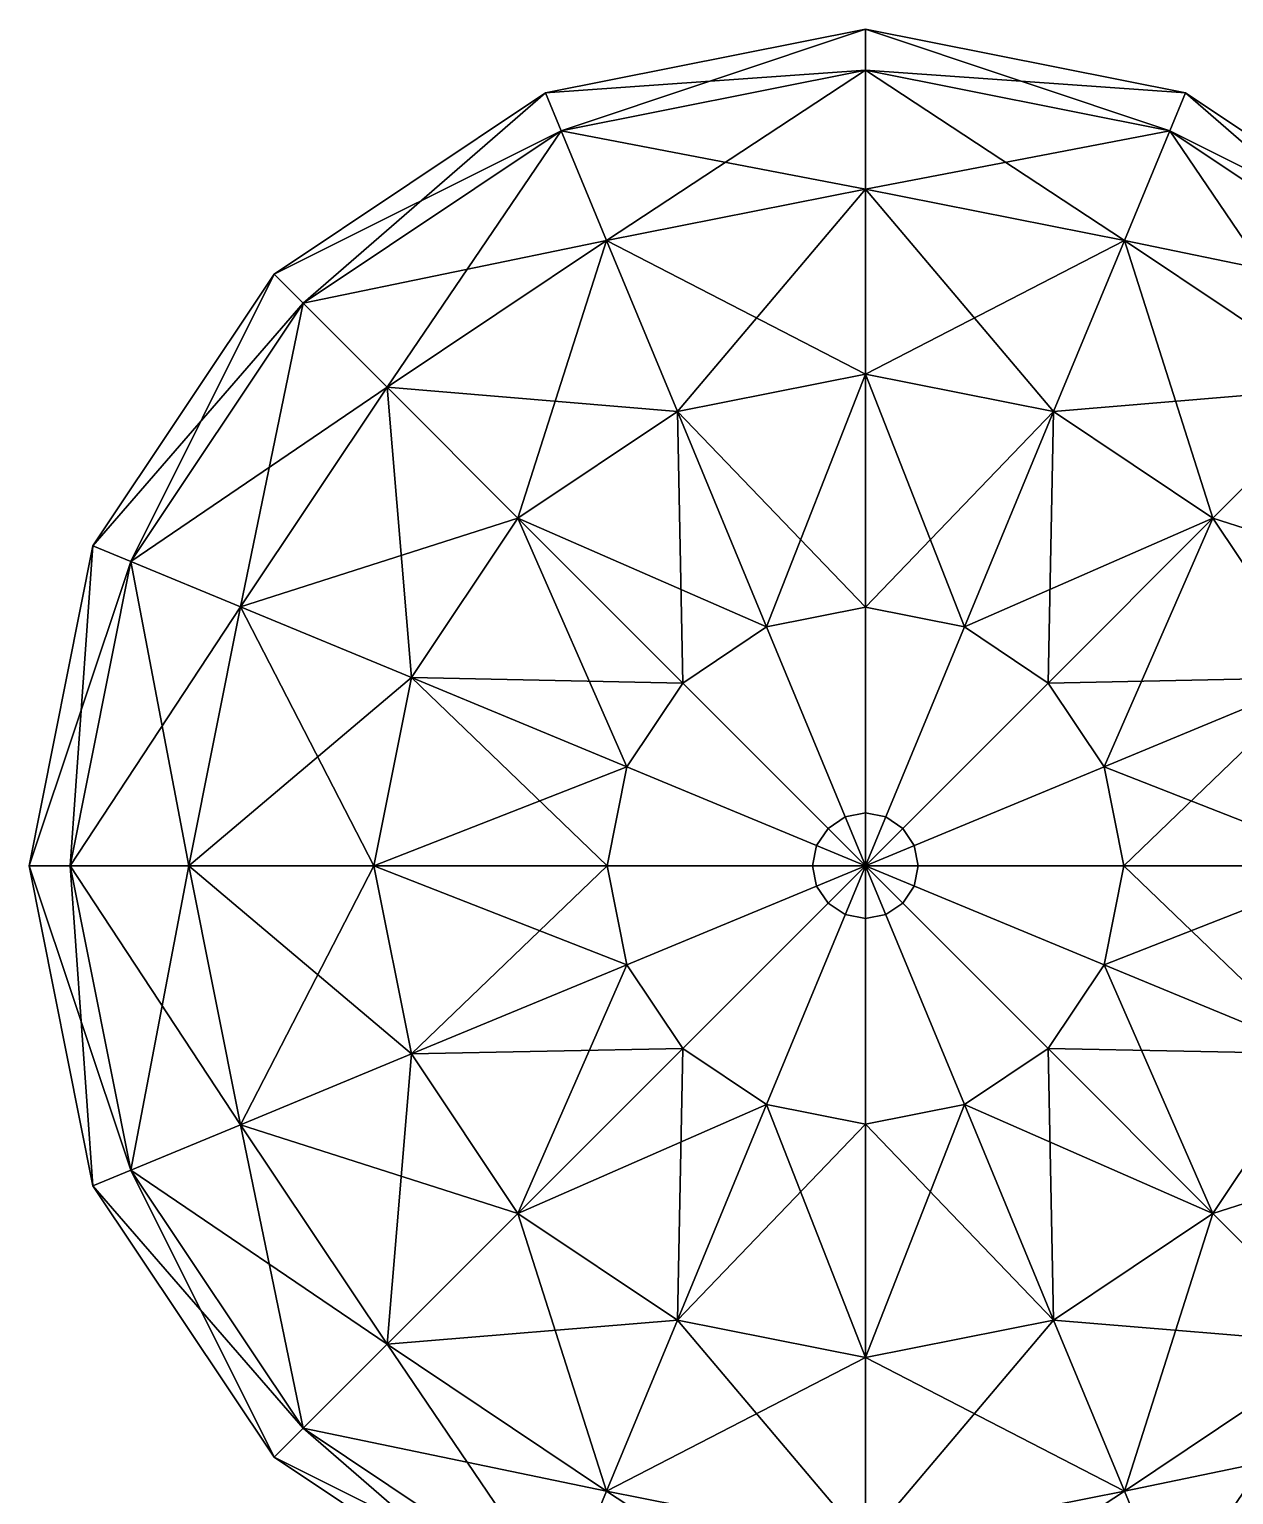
# Model space of a CAD drawing. Header units: metres. Extents: x -32.6 to 43.8, y -33.1 to 27.7.
# Drawn here: x -13.526 to -9.422, y 2.954 to 7.945 of the extents above; entities that cross this region are included whole.
import ezdxf

# ---------------------------------------------------------------- set-up
doc = ezdxf.new("R2010")
doc.units = ezdxf.units.M
doc.layers.add('KMENY', color=2, linetype='CONTINUOUS')
doc.layers.add('STROMY_OKOLI', color=3, linetype='CONTINUOUS')

msp = doc.modelspace()

# ---------------------------------------------------------------- linework, layer by layer
at = {"layer": 'KMENY'}
for points in [[(-10.7459, 5.2624), (-10.8043, 5.2234), (-10.8043, 5.2234, 3.4886)], [(-10.7459, 5.2624), (-10.8043, 5.2234, 3.4886), (-10.7459, 5.2624, 3.4886)], [(-10.677, 5.2761), (-10.7459, 5.2624), (-10.7459, 5.2624, 3.4886)], [(-10.677, 5.2761), (-10.7459, 5.2624, 3.4886), (-10.677, 5.2761, 3.4886)], [(-10.6081, 5.2624), (-10.677, 5.2761), (-10.677, 5.2761, 3.4886)], [(-10.6081, 5.2624), (-10.677, 5.2761, 3.4886), (-10.6081, 5.2624, 3.4886)], [(-10.5497, 5.2234), (-10.6081, 5.2624), (-10.6081, 5.2624, 3.4886)], [(-10.5497, 5.2234), (-10.6081, 5.2624, 3.4886), (-10.5497, 5.2234, 3.4886)], [(-10.8043, 5.2234), (-10.8433, 5.165), (-10.8433, 5.165, 3.4886)], [(-10.8043, 5.2234), (-10.8433, 5.165, 3.4886), (-10.8043, 5.2234, 3.4886)], [(-10.5107, 5.165), (-10.5497, 5.2234), (-10.5497, 5.2234, 3.4886)], [(-10.5107, 5.165), (-10.5497, 5.2234, 3.4886), (-10.5107, 5.165, 3.4886)], [(-10.8433, 5.165), (-10.857, 5.0961), (-10.857, 5.0961, 3.4886)], [(-10.8433, 5.165), (-10.857, 5.0961, 3.4886), (-10.8433, 5.165, 3.4886)], [(-10.497, 5.0961), (-10.5107, 5.165), (-10.5107, 5.165, 3.4886)], [(-10.497, 5.0961), (-10.5107, 5.165, 3.4886), (-10.497, 5.0961, 3.4886)], [(-10.857, 5.0961), (-10.8433, 5.0273), (-10.8433, 5.0273, 3.4886)], [(-10.857, 5.0961), (-10.8433, 5.0273, 3.4886), (-10.857, 5.0961, 3.4886)], [(-10.5107, 5.0273), (-10.497, 5.0961), (-10.497, 5.0961, 3.4886)], [(-10.5107, 5.0273), (-10.497, 5.0961, 3.4886), (-10.5107, 5.0273, 3.4886)], [(-10.8433, 5.0273), (-10.8043, 4.9689), (-10.8043, 4.9689, 3.4886)], [(-10.8433, 5.0273), (-10.8043, 4.9689, 3.4886), (-10.8433, 5.0273, 3.4886)], [(-10.5497, 4.9689), (-10.5107, 5.0273), (-10.5107, 5.0273, 3.4886)], [(-10.5497, 4.9689), (-10.5107, 5.0273, 3.4886), (-10.5497, 4.9689, 3.4886)], [(-10.8043, 4.9689), (-10.7459, 4.9298), (-10.7459, 4.9298, 3.4886)], [(-10.8043, 4.9689), (-10.7459, 4.9298, 3.4886), (-10.8043, 4.9689, 3.4886)], [(-10.6081, 4.9298), (-10.5497, 4.9689), (-10.5497, 4.9689, 3.4886)], [(-10.6081, 4.9298), (-10.5497, 4.9689, 3.4886), (-10.6081, 4.9298, 3.4886)], [(-10.7459, 4.9298), (-10.677, 4.9161), (-10.677, 4.9161, 3.4886)], [(-10.7459, 4.9298), (-10.677, 4.9161, 3.4886), (-10.7459, 4.9298, 3.4886)], [(-10.677, 4.9161), (-10.6081, 4.9298), (-10.6081, 4.9298, 3.4886)], [(-10.677, 4.9161), (-10.6081, 4.9298, 3.4886), (-10.677, 4.9161, 3.4886)]]:
    msp.add_3dface(points, dxfattribs=at)
at = {"layer": 'STROMY_OKOLI'}
for points in [[(-10.677, 7.8057, 6.0784), (-11.7673, 7.7283, 5.198), (-10.677, 7.9452, 5.198)], [(-10.677, 7.9452, 5.198), (-11.7673, 7.7283, 5.198), (-11.7139, 7.5995, 4.3176)], [(-10.677, 7.9452, 5.198), (-11.7139, 7.5995, 4.3176), (-10.677, 7.8057, 4.3176)], [(-9.6401, 7.5995, 6.0784), (-10.677, 7.8057, 6.0784), (-10.677, 7.9452, 5.198)], [(-9.6401, 7.5995, 6.0784), (-10.677, 7.9452, 5.198), (-9.5867, 7.7283, 5.198)], [(-9.5867, 7.7283, 5.198), (-10.677, 7.9452, 5.198), (-10.677, 7.8057, 4.3176)], [(-10.677, 7.8057, 6.0784), (-11.7139, 7.5995, 6.0784), (-11.7673, 7.7283, 5.198)], [(-10.677, 7.401, 6.8726), (-11.7139, 7.5995, 6.0784), (-10.677, 7.8057, 6.0784)], [(-10.677, 7.8057, 4.3176), (-11.7139, 7.5995, 4.3176), (-11.559, 7.2256, 3.5234)], [(-10.677, 7.8057, 4.3176), (-11.559, 7.2256, 3.5234), (-10.677, 7.401, 3.5234)], [(-9.7949, 7.2256, 6.8726), (-10.677, 7.401, 6.8726), (-10.677, 7.8057, 6.0784)], [(-9.7949, 7.2256, 6.8726), (-10.677, 7.8057, 6.0784), (-9.6401, 7.5995, 6.0784)], [(-9.5867, 7.7283, 5.198), (-10.677, 7.8057, 4.3176), (-9.6401, 7.5995, 4.3176)], [(-9.6401, 7.5995, 4.3176), (-10.677, 7.8057, 4.3176), (-10.677, 7.401, 3.5234)], [(-11.7139, 7.5995, 6.0784), (-12.6915, 7.1107, 5.198), (-11.7673, 7.7283, 5.198)], [(-11.7673, 7.7283, 5.198), (-12.6915, 7.1107, 5.198), (-12.5929, 7.0121, 4.3176)], [(-11.7673, 7.7283, 5.198), (-12.5929, 7.0121, 4.3176), (-11.7139, 7.5995, 4.3176)], [(-8.761, 7.0121, 6.0784), (-9.6401, 7.5995, 6.0784), (-9.5867, 7.7283, 5.198)], [(-8.6624, 7.1107, 5.198), (-9.5867, 7.7283, 5.198), (-9.6401, 7.5995, 4.3176)], [(-8.761, 7.0121, 6.0784), (-9.5867, 7.7283, 5.198), (-8.6624, 7.1107, 5.198)], [(-11.7139, 7.5995, 6.0784), (-12.5929, 7.0121, 6.0784), (-12.6915, 7.1107, 5.198)], [(-11.559, 7.2256, 6.8726), (-12.5929, 7.0121, 6.0784), (-11.7139, 7.5995, 6.0784)], [(-11.7139, 7.5995, 4.3176), (-12.5929, 7.0121, 4.3176), (-12.3068, 6.726, 3.5234)], [(-11.7139, 7.5995, 4.3176), (-12.3068, 6.726, 3.5234), (-11.559, 7.2256, 3.5234)], [(-10.677, 7.401, 6.8726), (-11.559, 7.2256, 6.8726), (-11.7139, 7.5995, 6.0784)], [(-9.6401, 7.5995, 4.3176), (-10.677, 7.401, 3.5234), (-9.7949, 7.2256, 3.5234)], [(-9.0472, 6.726, 6.8726), (-9.7949, 7.2256, 6.8726), (-9.6401, 7.5995, 6.0784)], [(-8.761, 7.0121, 4.3176), (-9.6401, 7.5995, 4.3176), (-9.7949, 7.2256, 3.5234)], [(-9.0472, 6.726, 6.8726), (-9.6401, 7.5995, 6.0784), (-8.761, 7.0121, 6.0784)], [(-8.6624, 7.1107, 5.198), (-9.6401, 7.5995, 4.3176), (-8.761, 7.0121, 4.3176)], [(-10.677, 6.7707, 7.5029), (-11.559, 7.2256, 6.8726), (-10.677, 7.401, 6.8726)], [(-10.677, 7.401, 3.5234), (-11.559, 7.2256, 3.5234), (-11.3178, 6.6433, 2.8931)], [(-10.677, 7.401, 3.5234), (-11.3178, 6.6433, 2.8931), (-10.677, 6.7707, 2.8931)], [(-10.0361, 6.6433, 7.5029), (-10.677, 6.7707, 7.5029), (-10.677, 7.401, 6.8726)], [(-10.0361, 6.6433, 7.5029), (-10.677, 7.401, 6.8726), (-9.7949, 7.2256, 6.8726)], [(-9.7949, 7.2256, 3.5234), (-10.677, 7.401, 3.5234), (-10.677, 6.7707, 2.8931)], [(-11.559, 7.2256, 6.8726), (-12.3068, 6.726, 6.8726), (-12.5929, 7.0121, 6.0784)], [(-11.3178, 6.6433, 7.5029), (-12.3068, 6.726, 6.8726), (-11.559, 7.2256, 6.8726)], [(-11.559, 7.2256, 3.5234), (-12.3068, 6.726, 3.5234), (-11.8611, 6.2803, 2.8931)], [(-11.559, 7.2256, 3.5234), (-11.8611, 6.2803, 2.8931), (-11.3178, 6.6433, 2.8931)], [(-10.677, 6.7707, 7.5029), (-11.3178, 6.6433, 7.5029), (-11.559, 7.2256, 6.8726)], [(-9.7949, 7.2256, 3.5234), (-10.677, 6.7707, 2.8931), (-10.0361, 6.6433, 2.8931)], [(-9.4929, 6.2803, 7.5029), (-10.0361, 6.6433, 7.5029), (-9.7949, 7.2256, 6.8726)], [(-9.0472, 6.726, 3.5234), (-9.7949, 7.2256, 3.5234), (-10.0361, 6.6433, 2.8931)], [(-9.4929, 6.2803, 7.5029), (-9.7949, 7.2256, 6.8726), (-9.0472, 6.726, 6.8726)], [(-8.761, 7.0121, 4.3176), (-9.7949, 7.2256, 3.5234), (-9.0472, 6.726, 3.5234)], [(-12.5929, 7.0121, 6.0784), (-13.3091, 6.1864, 5.198), (-12.6915, 7.1107, 5.198)], [(-12.6915, 7.1107, 5.198), (-13.3091, 6.1864, 5.198), (-13.1803, 6.133, 4.3176)], [(-12.6915, 7.1107, 5.198), (-13.1803, 6.133, 4.3176), (-12.5929, 7.0121, 4.3176)], [(-12.5929, 7.0121, 6.0784), (-13.1803, 6.133, 6.0784), (-13.3091, 6.1864, 5.198)], [(-12.3068, 6.726, 6.8726), (-13.1803, 6.133, 6.0784), (-12.5929, 7.0121, 6.0784)], [(-12.5929, 7.0121, 4.3176), (-13.1803, 6.133, 4.3176), (-12.8064, 5.9782, 3.5234)], [(-12.5929, 7.0121, 4.3176), (-12.8064, 5.9782, 3.5234), (-12.3068, 6.726, 3.5234)], [(-10.677, 5.9765, 7.9076), (-11.3178, 6.6433, 7.5029), (-10.677, 6.7707, 7.5029)], [(-10.677, 6.7707, 2.8931), (-11.3178, 6.6433, 2.8931), (-11.0139, 5.9095, 2.4884)], [(-10.677, 6.7707, 2.8931), (-11.0139, 5.9095, 2.4884), (-10.677, 5.9765, 2.4884)], [(-10.3401, 5.9095, 7.9076), (-10.677, 5.9765, 7.9076), (-10.677, 6.7707, 7.5029)], [(-10.3401, 5.9095, 7.9076), (-10.677, 6.7707, 7.5029), (-10.0361, 6.6433, 7.5029)], [(-10.0361, 6.6433, 2.8931), (-10.677, 6.7707, 2.8931), (-10.677, 5.9765, 2.4884)], [(-12.3068, 6.726, 6.8726), (-12.8064, 5.9782, 6.8726), (-13.1803, 6.133, 6.0784)], [(-11.8611, 6.2803, 7.5029), (-12.8064, 5.9782, 6.8726), (-12.3068, 6.726, 6.8726)], [(-12.3068, 6.726, 3.5234), (-12.8064, 5.9782, 3.5234), (-12.2241, 5.737, 2.8931)], [(-11.3178, 6.6433, 7.5029), (-11.8611, 6.2803, 7.5029), (-12.3068, 6.726, 6.8726)], [(-12.3068, 6.726, 3.5234), (-12.2241, 5.737, 2.8931), (-11.8611, 6.2803, 2.8931)], [(-9.0472, 6.726, 3.5234), (-10.0361, 6.6433, 2.8931), (-9.4929, 6.2803, 2.8931)], [(-9.1298, 5.737, 7.5029), (-9.4929, 6.2803, 7.5029), (-9.0472, 6.726, 6.8726)], [(-8.5475, 5.9782, 3.5234), (-9.0472, 6.726, 3.5234), (-9.4929, 6.2803, 2.8931)], [(-11.0139, 5.9095, 7.9076), (-11.8611, 6.2803, 7.5029), (-11.3178, 6.6433, 7.5029)], [(-11.3178, 6.6433, 2.8931), (-11.8611, 6.2803, 2.8931), (-11.2995, 5.7187, 2.4884)], [(-10.677, 5.9765, 7.9076), (-11.0139, 5.9095, 7.9076), (-11.3178, 6.6433, 7.5029)], [(-11.3178, 6.6433, 2.8931), (-11.2995, 5.7187, 2.4884), (-11.0139, 5.9095, 2.4884)], [(-10.0361, 6.6433, 2.8931), (-10.677, 5.9765, 2.4884), (-10.3401, 5.9095, 2.4884)], [(-10.0544, 5.7187, 7.9076), (-10.3401, 5.9095, 7.9076), (-10.0361, 6.6433, 7.5029)], [(-9.4929, 6.2803, 2.8931), (-10.0361, 6.6433, 2.8931), (-10.3401, 5.9095, 2.4884)], [(-10.0544, 5.7187, 7.9076), (-10.0361, 6.6433, 7.5029), (-9.4929, 6.2803, 7.5029)], [(-11.8611, 6.2803, 7.5029), (-12.2241, 5.737, 7.5029), (-12.8064, 5.9782, 6.8726)], [(-11.2995, 5.7187, 7.9076), (-12.2241, 5.737, 7.5029), (-11.8611, 6.2803, 7.5029)], [(-11.8611, 6.2803, 2.8931), (-12.2241, 5.737, 2.8931), (-11.4904, 5.433, 2.4884)], [(-11.0139, 5.9095, 7.9076), (-11.2995, 5.7187, 7.9076), (-11.8611, 6.2803, 7.5029)], [(-11.8611, 6.2803, 2.8931), (-11.4904, 5.433, 2.4884), (-11.2995, 5.7187, 2.4884)], [(-9.4929, 6.2803, 2.8931), (-10.3401, 5.9095, 2.4884), (-10.0544, 5.7187, 2.4884)], [(-9.8636, 5.433, 7.9076), (-10.0544, 5.7187, 7.9076), (-9.4929, 6.2803, 7.5029)], [(-9.1298, 5.737, 2.8931), (-9.4929, 6.2803, 2.8931), (-10.0544, 5.7187, 2.4884)], [(-9.8636, 5.433, 7.9076), (-9.4929, 6.2803, 7.5029), (-9.1298, 5.737, 7.5029)], [(-8.5475, 5.9782, 3.5234), (-9.4929, 6.2803, 2.8931), (-9.1298, 5.737, 2.8931)], [(-13.1803, 6.133, 6.0784), (-13.526, 5.0961, 5.198), (-13.3091, 6.1864, 5.198)], [(-13.3091, 6.1864, 5.198), (-13.526, 5.0961, 5.198), (-13.3866, 5.0961, 4.3176)], [(-13.3091, 6.1864, 5.198), (-13.3866, 5.0961, 4.3176), (-13.1803, 6.133, 4.3176)], [(-13.1803, 6.133, 6.0784), (-13.3866, 5.0961, 6.0784), (-13.526, 5.0961, 5.198)], [(-12.8064, 5.9782, 6.8726), (-13.3866, 5.0961, 6.0784), (-13.1803, 6.133, 6.0784)], [(-13.1803, 6.133, 4.3176), (-13.3866, 5.0961, 4.3176), (-12.9819, 5.0961, 3.5234)], [(-13.1803, 6.133, 4.3176), (-12.9819, 5.0961, 3.5234), (-12.8064, 5.9782, 3.5234)], [(-12.8064, 5.9782, 6.8726), (-12.9819, 5.0961, 6.8726), (-13.3866, 5.0961, 6.0784)], [(-12.2241, 5.737, 7.5029), (-12.9819, 5.0961, 6.8726), (-12.8064, 5.9782, 6.8726)], [(-12.8064, 5.9782, 3.5234), (-12.9819, 5.0961, 3.5234), (-12.3516, 5.0961, 2.8931)], [(-12.8064, 5.9782, 3.5234), (-12.3516, 5.0961, 2.8931), (-12.2241, 5.737, 2.8931)], [(-10.677, 5.0961, 8.047), (-11.0139, 5.9095, 7.9076), (-10.677, 5.9765, 7.9076)], [(-10.677, 5.9765, 2.4884), (-11.0139, 5.9095, 2.4884), (-10.677, 5.0961, 2.349)], [(-10.677, 5.0961, 8.047), (-10.677, 5.9765, 7.9076), (-10.3401, 5.9095, 7.9076)], [(-10.3401, 5.9095, 2.4884), (-10.677, 5.9765, 2.4884), (-10.677, 5.0961, 2.349)], [(-10.677, 5.0961, 8.047), (-11.2995, 5.7187, 7.9076), (-11.0139, 5.9095, 7.9076)], [(-11.0139, 5.9095, 2.4884), (-11.2995, 5.7187, 2.4884), (-10.677, 5.0961, 2.349)], [(-10.677, 5.0961, 8.047), (-10.3401, 5.9095, 7.9076), (-10.0544, 5.7187, 7.9076)], [(-10.0544, 5.7187, 2.4884), (-10.3401, 5.9095, 2.4884), (-10.677, 5.0961, 2.349)], [(-12.2241, 5.737, 7.5029), (-12.3516, 5.0961, 7.5029), (-12.9819, 5.0961, 6.8726)], [(-11.4904, 5.433, 7.9076), (-12.3516, 5.0961, 7.5029), (-12.2241, 5.737, 7.5029)], [(-12.2241, 5.737, 2.8931), (-12.3516, 5.0961, 2.8931), (-11.5574, 5.0961, 2.4884)], [(-11.2995, 5.7187, 7.9076), (-11.4904, 5.433, 7.9076), (-12.2241, 5.737, 7.5029)], [(-12.2241, 5.737, 2.8931), (-11.5574, 5.0961, 2.4884), (-11.4904, 5.433, 2.4884)], [(-10.677, 5.0961, 8.047), (-11.4904, 5.433, 7.9076), (-11.2995, 5.7187, 7.9076)], [(-11.2995, 5.7187, 2.4884), (-11.4904, 5.433, 2.4884), (-10.677, 5.0961, 2.349)], [(-10.677, 5.0961, 8.047), (-10.0544, 5.7187, 7.9076), (-9.8636, 5.433, 7.9076)], [(-9.8636, 5.433, 2.4884), (-10.0544, 5.7187, 2.4884), (-10.677, 5.0961, 2.349)], [(-9.1298, 5.737, 2.8931), (-10.0544, 5.7187, 2.4884), (-9.8636, 5.433, 2.4884)], [(-9.7966, 5.0961, 7.9076), (-9.8636, 5.433, 7.9076), (-9.1298, 5.737, 7.5029)], [(-9.0024, 5.0961, 2.8931), (-9.1298, 5.737, 2.8931), (-9.8636, 5.433, 2.4884)], [(-9.7966, 5.0961, 7.9076), (-9.1298, 5.737, 7.5029), (-9.0024, 5.0961, 7.5029)], [(-11.4904, 5.433, 7.9076), (-11.5574, 5.0961, 7.9076), (-12.3516, 5.0961, 7.5029)], [(-10.677, 5.0961, 8.047), (-11.5574, 5.0961, 7.9076), (-11.4904, 5.433, 7.9076)], [(-11.4904, 5.433, 2.4884), (-11.5574, 5.0961, 2.4884), (-10.677, 5.0961, 2.349)], [(-10.677, 5.0961, 8.047), (-9.8636, 5.433, 7.9076), (-9.7966, 5.0961, 7.9076)], [(-9.7966, 5.0961, 2.4884), (-9.8636, 5.433, 2.4884), (-10.677, 5.0961, 2.349)], [(-9.0024, 5.0961, 2.8931), (-9.8636, 5.433, 2.4884), (-9.7966, 5.0961, 2.4884)], [(-13.3866, 5.0961, 6.0784), (-13.3091, 4.0059, 5.198), (-13.526, 5.0961, 5.198)], [(-13.526, 5.0961, 5.198), (-13.3091, 4.0059, 5.198), (-13.1803, 4.0592, 4.3176)], [(-13.526, 5.0961, 5.198), (-13.1803, 4.0592, 4.3176), (-13.3866, 5.0961, 4.3176)], [(-12.9819, 5.0961, 6.8726), (-13.1803, 4.0592, 6.0784), (-13.3866, 5.0961, 6.0784)], [(-13.3866, 5.0961, 6.0784), (-13.1803, 4.0592, 6.0784), (-13.3091, 4.0059, 5.198)], [(-13.3866, 5.0961, 4.3176), (-13.1803, 4.0592, 4.3176), (-12.8064, 4.2141, 3.5234)], [(-13.3866, 5.0961, 4.3176), (-12.8064, 4.2141, 3.5234), (-12.9819, 5.0961, 3.5234)], [(-12.9819, 5.0961, 6.8726), (-12.8064, 4.2141, 6.8726), (-13.1803, 4.0592, 6.0784)], [(-12.3516, 5.0961, 7.5029), (-12.8064, 4.2141, 6.8726), (-12.9819, 5.0961, 6.8726)], [(-12.9819, 5.0961, 3.5234), (-12.8064, 4.2141, 3.5234), (-12.2241, 4.4553, 2.8931)], [(-12.9819, 5.0961, 3.5234), (-12.2241, 4.4553, 2.8931), (-12.3516, 5.0961, 2.8931)], [(-12.3516, 5.0961, 7.5029), (-12.2241, 4.4553, 7.5029), (-12.8064, 4.2141, 6.8726)], [(-11.5574, 5.0961, 7.9076), (-12.2241, 4.4553, 7.5029), (-12.3516, 5.0961, 7.5029)], [(-12.3516, 5.0961, 2.8931), (-12.2241, 4.4553, 2.8931), (-11.4904, 4.7592, 2.4884)], [(-12.3516, 5.0961, 2.8931), (-11.4904, 4.7592, 2.4884), (-11.5574, 5.0961, 2.4884)], [(-11.5574, 5.0961, 7.9076), (-11.4904, 4.7592, 7.9076), (-12.2241, 4.4553, 7.5029)], [(-10.677, 5.0961, 8.047), (-11.4904, 4.7592, 7.9076), (-11.5574, 5.0961, 7.9076)], [(-11.5574, 5.0961, 2.4884), (-11.4904, 4.7592, 2.4884), (-10.677, 5.0961, 2.349)], [(-10.677, 5.0961, 8.047), (-11.2995, 4.4736, 7.9076), (-11.4904, 4.7592, 7.9076)], [(-11.4904, 4.7592, 2.4884), (-11.2995, 4.4736, 2.4884), (-10.677, 5.0961, 2.349)], [(-10.677, 5.0961, 8.047), (-11.0139, 4.2828, 7.9076), (-11.2995, 4.4736, 7.9076)], [(-11.2995, 4.4736, 2.4884), (-11.0139, 4.2828, 2.4884), (-10.677, 5.0961, 2.349)], [(-10.677, 5.0961, 8.047), (-10.677, 4.2157, 7.9076), (-11.0139, 4.2828, 7.9076)], [(-11.0139, 4.2828, 2.4884), (-10.677, 4.2157, 2.4884), (-10.677, 5.0961, 2.349)], [(-10.677, 5.0961, 8.047), (-10.3401, 4.2828, 7.9076), (-10.677, 4.2157, 7.9076)], [(-10.677, 5.0961, 8.047), (-10.0544, 4.4736, 7.9076), (-10.3401, 4.2828, 7.9076)], [(-10.677, 5.0961, 8.047), (-9.8636, 4.7592, 7.9076), (-10.0544, 4.4736, 7.9076)], [(-10.677, 5.0961, 8.047), (-9.7966, 5.0961, 7.9076), (-9.8636, 4.7592, 7.9076)], [(-10.677, 4.2157, 2.4884), (-10.3401, 4.2828, 2.4884), (-10.677, 5.0961, 2.349)], [(-10.3401, 4.2828, 2.4884), (-10.0544, 4.4736, 2.4884), (-10.677, 5.0961, 2.349)], [(-10.0544, 4.4736, 2.4884), (-9.8636, 4.7592, 2.4884), (-10.677, 5.0961, 2.349)], [(-9.8636, 4.7592, 2.4884), (-9.7966, 5.0961, 2.4884), (-10.677, 5.0961, 2.349)], [(-9.8636, 4.7592, 7.9076), (-9.7966, 5.0961, 7.9076), (-9.0024, 5.0961, 7.5029)], [(-9.8636, 4.7592, 7.9076), (-9.0024, 5.0961, 7.5029), (-9.1298, 4.4553, 7.5029)], [(-9.1298, 4.4553, 2.8931), (-9.7966, 5.0961, 2.4884), (-9.8636, 4.7592, 2.4884)], [(-9.1298, 4.4553, 2.8931), (-9.0024, 5.0961, 2.8931), (-9.7966, 5.0961, 2.4884)], [(-11.4904, 4.7592, 7.9076), (-11.8611, 3.912, 7.5029), (-12.2241, 4.4553, 7.5029)], [(-12.2241, 4.4553, 2.8931), (-11.2995, 4.4736, 2.4884), (-11.4904, 4.7592, 2.4884)], [(-11.4904, 4.7592, 7.9076), (-11.2995, 4.4736, 7.9076), (-11.8611, 3.912, 7.5029)], [(-10.0544, 4.4736, 7.9076), (-9.8636, 4.7592, 7.9076), (-9.1298, 4.4553, 7.5029)], [(-9.4929, 3.912, 2.8931), (-9.8636, 4.7592, 2.4884), (-10.0544, 4.4736, 2.4884)], [(-9.4929, 3.912, 2.8931), (-9.1298, 4.4553, 2.8931), (-9.8636, 4.7592, 2.4884)], [(-12.2241, 4.4553, 7.5029), (-12.3068, 3.4663, 6.8726), (-12.8064, 4.2141, 6.8726)], [(-12.8064, 4.2141, 3.5234), (-11.8611, 3.912, 2.8931), (-12.2241, 4.4553, 2.8931)], [(-12.2241, 4.4553, 7.5029), (-11.8611, 3.912, 7.5029), (-12.3068, 3.4663, 6.8726)], [(-12.2241, 4.4553, 2.8931), (-11.8611, 3.912, 2.8931), (-11.2995, 4.4736, 2.4884)], [(-11.2995, 4.4736, 7.9076), (-11.3178, 3.549, 7.5029), (-11.8611, 3.912, 7.5029)], [(-11.8611, 3.912, 2.8931), (-11.0139, 4.2828, 2.4884), (-11.2995, 4.4736, 2.4884)], [(-11.2995, 4.4736, 7.9076), (-11.0139, 4.2828, 7.9076), (-11.3178, 3.549, 7.5029)], [(-10.3401, 4.2828, 7.9076), (-10.0544, 4.4736, 7.9076), (-9.4929, 3.912, 7.5029)], [(-10.0361, 3.549, 2.8931), (-10.0544, 4.4736, 2.4884), (-10.3401, 4.2828, 2.4884)], [(-10.0544, 4.4736, 7.9076), (-9.1298, 4.4553, 7.5029), (-9.4929, 3.912, 7.5029)], [(-10.0361, 3.549, 2.8931), (-9.4929, 3.912, 2.8931), (-10.0544, 4.4736, 2.4884)], [(-9.4929, 3.912, 7.5029), (-9.1298, 4.4553, 7.5029), (-8.5475, 4.2141, 6.8726)], [(-9.0472, 3.4663, 3.5234), (-9.1298, 4.4553, 2.8931), (-9.4929, 3.912, 2.8931)], [(-11.8611, 3.912, 2.8931), (-11.3178, 3.549, 2.8931), (-11.0139, 4.2828, 2.4884)], [(-11.0139, 4.2828, 7.9076), (-10.677, 3.4215, 7.5029), (-11.3178, 3.549, 7.5029)], [(-11.3178, 3.549, 2.8931), (-10.677, 4.2157, 2.4884), (-11.0139, 4.2828, 2.4884)], [(-11.0139, 4.2828, 7.9076), (-10.677, 4.2157, 7.9076), (-10.677, 3.4215, 7.5029)], [(-10.677, 4.2157, 7.9076), (-10.3401, 4.2828, 7.9076), (-10.0361, 3.549, 7.5029)], [(-10.677, 3.4215, 2.8931), (-10.0361, 3.549, 2.8931), (-10.3401, 4.2828, 2.4884)], [(-10.677, 3.4215, 2.8931), (-10.3401, 4.2828, 2.4884), (-10.677, 4.2157, 2.4884)], [(-10.3401, 4.2828, 7.9076), (-9.4929, 3.912, 7.5029), (-10.0361, 3.549, 7.5029)], [(-12.8064, 4.2141, 6.8726), (-12.5929, 3.1802, 6.0784), (-13.1803, 4.0592, 6.0784)], [(-13.1803, 4.0592, 4.3176), (-12.3068, 3.4663, 3.5234), (-12.8064, 4.2141, 3.5234)], [(-12.8064, 4.2141, 6.8726), (-12.3068, 3.4663, 6.8726), (-12.5929, 3.1802, 6.0784)], [(-12.8064, 4.2141, 3.5234), (-12.3068, 3.4663, 3.5234), (-11.8611, 3.912, 2.8931)], [(-11.3178, 3.549, 2.8931), (-10.677, 3.4215, 2.8931), (-10.677, 4.2157, 2.4884)], [(-10.677, 4.2157, 7.9076), (-10.0361, 3.549, 7.5029), (-10.677, 3.4215, 7.5029)], [(-9.4929, 3.912, 7.5029), (-8.5475, 4.2141, 6.8726), (-9.0472, 3.4663, 6.8726)], [(-13.1803, 4.0592, 6.0784), (-12.6915, 3.0816, 5.198), (-13.3091, 4.0059, 5.198)], [(-13.3091, 4.0059, 5.198), (-12.5929, 3.1802, 4.3176), (-13.1803, 4.0592, 4.3176)], [(-13.1803, 4.0592, 6.0784), (-12.5929, 3.1802, 6.0784), (-12.6915, 3.0816, 5.198)], [(-13.1803, 4.0592, 4.3176), (-12.5929, 3.1802, 4.3176), (-12.3068, 3.4663, 3.5234)], [(-13.3091, 4.0059, 5.198), (-12.6915, 3.0816, 5.198), (-12.5929, 3.1802, 4.3176)], [(-11.8611, 3.912, 7.5029), (-11.559, 2.9667, 6.8726), (-12.3068, 3.4663, 6.8726)], [(-12.3068, 3.4663, 3.5234), (-11.3178, 3.549, 2.8931), (-11.8611, 3.912, 2.8931)], [(-11.8611, 3.912, 7.5029), (-11.3178, 3.549, 7.5029), (-11.559, 2.9667, 6.8726)], [(-10.0361, 3.549, 7.5029), (-9.4929, 3.912, 7.5029), (-9.0472, 3.4663, 6.8726)], [(-9.7949, 2.9667, 3.5234), (-9.4929, 3.912, 2.8931), (-10.0361, 3.549, 2.8931)], [(-9.7949, 2.9667, 3.5234), (-9.0472, 3.4663, 3.5234), (-9.4929, 3.912, 2.8931)], [(-12.3068, 3.4663, 3.5234), (-11.559, 2.9667, 3.5234), (-11.3178, 3.549, 2.8931)], [(-11.3178, 3.549, 7.5029), (-10.677, 2.7912, 6.8726), (-11.559, 2.9667, 6.8726)], [(-11.559, 2.9667, 3.5234), (-10.677, 3.4215, 2.8931), (-11.3178, 3.549, 2.8931)], [(-11.3178, 3.549, 7.5029), (-10.677, 3.4215, 7.5029), (-10.677, 2.7912, 6.8726)], [(-10.677, 3.4215, 7.5029), (-10.0361, 3.549, 7.5029), (-9.7949, 2.9667, 6.8726)], [(-10.677, 2.7912, 3.5234), (-9.7949, 2.9667, 3.5234), (-10.0361, 3.549, 2.8931)], [(-10.677, 2.7912, 3.5234), (-10.0361, 3.549, 2.8931), (-10.677, 3.4215, 2.8931)], [(-10.0361, 3.549, 7.5029), (-9.0472, 3.4663, 6.8726), (-9.7949, 2.9667, 6.8726)], [(-12.3068, 3.4663, 6.8726), (-11.7139, 2.5928, 6.0784), (-12.5929, 3.1802, 6.0784)], [(-12.5929, 3.1802, 4.3176), (-11.559, 2.9667, 3.5234), (-12.3068, 3.4663, 3.5234)], [(-12.3068, 3.4663, 6.8726), (-11.559, 2.9667, 6.8726), (-11.7139, 2.5928, 6.0784)], [(-9.7949, 2.9667, 6.8726), (-9.0472, 3.4663, 6.8726), (-8.761, 3.1802, 6.0784)], [(-9.6401, 2.5928, 4.3176), (-9.0472, 3.4663, 3.5234), (-9.7949, 2.9667, 3.5234)], [(-9.6401, 2.5928, 4.3176), (-8.761, 3.1802, 4.3176), (-9.0472, 3.4663, 3.5234)], [(-11.559, 2.9667, 3.5234), (-10.677, 2.7912, 3.5234), (-10.677, 3.4215, 2.8931)], [(-10.677, 3.4215, 7.5029), (-9.7949, 2.9667, 6.8726), (-10.677, 2.7912, 6.8726)], [(-12.5929, 3.1802, 6.0784), (-11.7673, 2.464, 5.198), (-12.6915, 3.0816, 5.198)], [(-12.6915, 3.0816, 5.198), (-11.7139, 2.5928, 4.3176), (-12.5929, 3.1802, 4.3176)], [(-12.5929, 3.1802, 6.0784), (-11.7139, 2.5928, 6.0784), (-11.7673, 2.464, 5.198)], [(-12.5929, 3.1802, 4.3176), (-11.7139, 2.5928, 4.3176), (-11.559, 2.9667, 3.5234)], [(-9.7949, 2.9667, 6.8726), (-8.761, 3.1802, 6.0784), (-9.6401, 2.5928, 6.0784)], [(-9.6401, 2.5928, 6.0784), (-8.761, 3.1802, 6.0784), (-8.6624, 3.0816, 5.198)], [(-9.5867, 2.464, 5.198), (-8.761, 3.1802, 4.3176), (-9.6401, 2.5928, 4.3176)], [(-9.5867, 2.464, 5.198), (-8.6624, 3.0816, 5.198), (-8.761, 3.1802, 4.3176)], [(-12.6915, 3.0816, 5.198), (-11.7673, 2.464, 5.198), (-11.7139, 2.5928, 4.3176)], [(-9.6401, 2.5928, 6.0784), (-8.6624, 3.0816, 5.198), (-9.5867, 2.464, 5.198)], [(-11.559, 2.9667, 6.8726), (-10.677, 2.3866, 6.0784), (-11.7139, 2.5928, 6.0784)], [(-11.7139, 2.5928, 4.3176), (-10.677, 2.7912, 3.5234), (-11.559, 2.9667, 3.5234)], [(-11.559, 2.9667, 6.8726), (-10.677, 2.7912, 6.8726), (-10.677, 2.3866, 6.0784)], [(-10.677, 2.7912, 6.8726), (-9.7949, 2.9667, 6.8726), (-9.6401, 2.5928, 6.0784)], [(-10.677, 2.3866, 4.3176), (-9.6401, 2.5928, 4.3176), (-9.7949, 2.9667, 3.5234)], [(-10.677, 2.3866, 4.3176), (-9.7949, 2.9667, 3.5234), (-10.677, 2.7912, 3.5234)]]:
    msp.add_3dface(points, dxfattribs=at)

doc.saveas('drawing.dxf')
